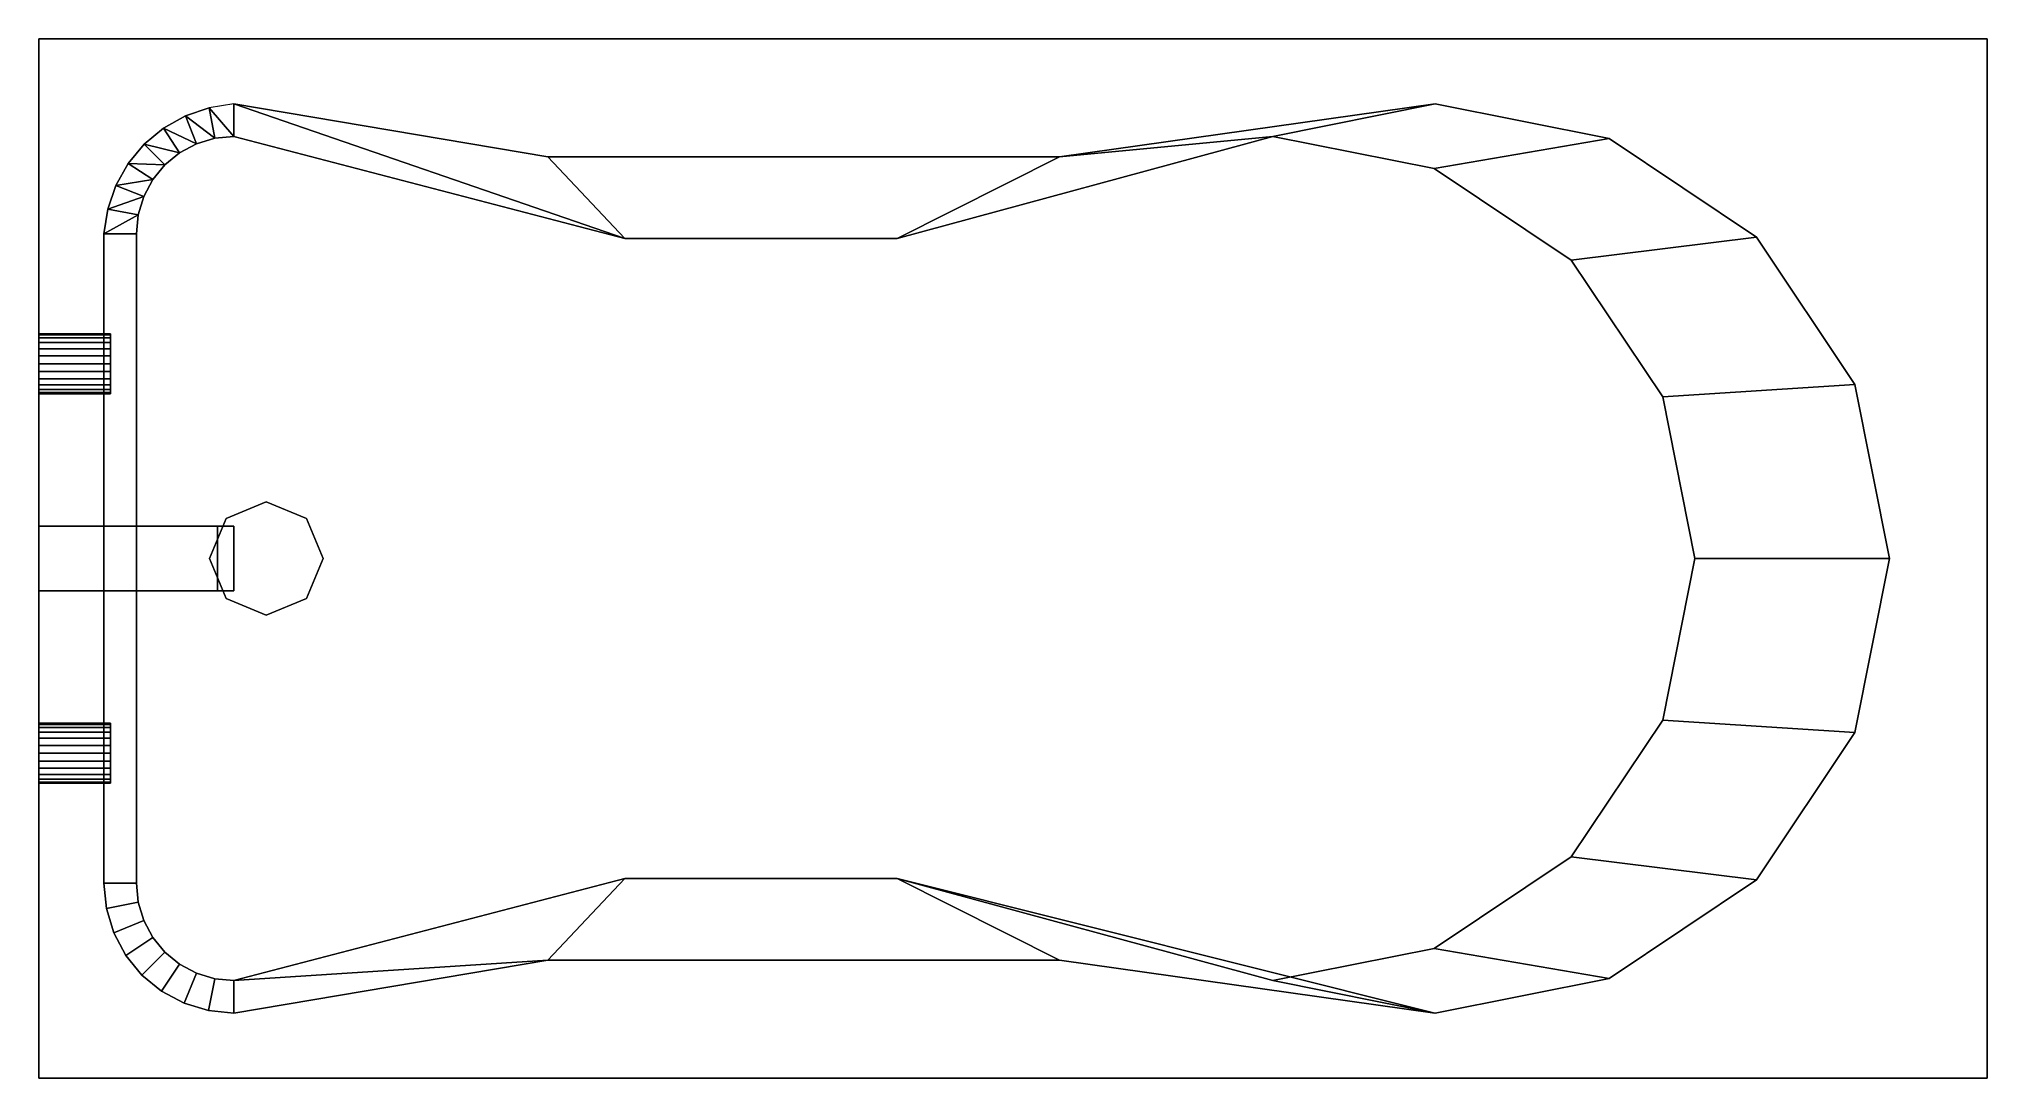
# Model space of a CAD drawing. Header units: inches. Extents: x 0 to 60, y -32 to 0.
import ezdxf

# ---------------------------------------------------------------- set-up
doc = ezdxf.new("R2010")
doc.units = ezdxf.units.IN
doc.header["$MEASUREMENT"] = 0

msp = doc.modelspace()

# ---------------------------------------------------------------- linework, layer by layer
at = {"color": 7, "linetype": 'Continuous', "lineweight": 0}
for points, invisible_edges in [([(2, -6, 17.62), (0, 0, 17.62), (0, -32, 17.62), (2, -26, 17.62)], 5), ([(0, 0, 17.62), (2, -6, 17.62), (2, -6, 17.62)], 13), ([(0, 0, 17.62), (2, -6, 17.62), (2.118, -5.238, 17.62)], 13), ([(0, 0, 17.62), (2.118, -5.238, 17.62), (2.118, -5.238, 17.62)], 13), ([(2.118, -5.238, 17.62), (2.371, -4.509, 17.62), (0, 0, 17.62)], 14), ([(0, 0, 17.62), (2.371, -4.509, 17.62), (2.371, -4.509, 17.62)], 13), ([(2.371, -4.509, 17.62), (2.751, -3.838, 17.62), (0, 0, 17.62)], 14), ([(2.751, -3.837, 17.62), (0, 0, 17.62), (2.751, -3.838, 17.62)], 3), ([(3.245, -3.245, 17.62), (0, 0, 17.62), (2.751, -3.837, 17.62)], 3), ([(3.245, -3.245, 17.62), (3.245, -3.245, 17.62), (3.838, -2.751, 17.62), (0, 0, 17.62)], 12), ([(3.838, -2.751, 17.62), (3.838, -2.751, 17.62), (4.509, -2.371, 17.62), (0, 0, 17.62)], 12), ([(4.509, -2.371, 17.62), (4.509, -2.371, 17.62), (5.238, -2.118, 17.62), (0, 0, 17.62)], 12), ([(0, 0, 17.62), (6, -2, 17.62), (42.999, 0, 17.62)], 3), ([(42.999, 0, 17.62), (60, 0, -0.003), (0, 0, -0.003), (0, 0, 17.62)], 1), ([(42.999, -2, 17.62), (42.999, 0, 17.62), (6, -2, 17.62), (31.435, -3.63, 17.62)], 7), ([(48.357, -3.066, 17.62), (60, 0, 17.62), (42.999, 0, 17.62), (42.999, -2, 17.62)], 5), ([(60, 0, -0.003), (42.999, 0, 17.62), (60, 0, 17.62)], 1), ([(60, 0, 17.62), (48.357, -3.066, 17.62), (52.898, -6.101, 17.62)], 13), ([(60, 0, 17.62), (52.898, -6.101, 17.62), (55.933, -10.643, 17.62)], 13), ([(60, 0, 17.62), (55.933, -10.643, 17.62), (56.999, -16, 17.62)], 13), ([(56.999, -16, 17.62), (60, -32, 17.62), (60, 0, 17.62)], 13), ([(6.002, -2.001, 17.62), (15.675, -3.631, 17.62), (31.435, -3.63, 17.62), (6, -2, 17.62)], 6), ([(6, -3, 2), (5.415, -3.058, 2), (5.763, -14.763, 2), (7, -14.25, 2)], 10), ([(7, -14.25, 2), (8.237, -14.763, 2), (18.047, -6.145, 2), (6, -3, 2)], 10), ([(26.434, -6.145, 2), (47.192, -6.808, 2), (42.975, -3.99, 2), (38, -3, 2)], 1), ([(5.415, -3.058, 2), (4.852, -3.228, 2), (3, -6, 2), (5.763, -14.763, 2)], 14), ([(4.852, -3.228, 2), (4.333, -3.506, 2), (3.058, -5.415, 2), (3, -6, 2)], 10), ([(4.333, -3.506, 2), (3.879, -3.879, 2), (3.228, -4.852, 2), (3.058, -5.415, 2)], 10), ([(3.506, -4.333, 2), (3.228, -4.852, 2), (3.879, -3.879, 2)], 2), ([(31.433, -3.631, 17.62), (31.435, -3.63, 17.62), (15.675, -3.631, 17.62)], 2), ([(3, -26, 2), (3.058, -26.585, 2), (5.25, -16, 2), (3, -6, 2)], 6), ([(3, -6, 2), (5.25, -16, 2), (5.763, -14.763, 2)], 13), ([(8.237, -14.763, 2), (8.75, -16, 2), (51, -16, 2), (18.047, -6.145, 2)], 14), ([(18.047, -6.145, 2), (50.01, -11.025, 2), (47.192, -6.808, 2), (26.434, -6.145, 2)], 5), ([(51, -16, 2), (50.01, -11.025, 2), (18.047, -6.145, 2)], 14), ([(0, -9.108, 23.862), (0, -9.076, 23.623), (0, -10.653, 24.277), (0, -10.462, 24.423)], 10), ([(0, -9.076, 23.623), (0, -9.108, 23.384), (0, -10.8, 24.085), (0, -10.653, 24.277)], 10), ([(0, -9.2, 24.085), (0, -9.108, 23.862), (0, -10.462, 24.423), (0, -10.239, 24.516)], 10), ([(0, -9.108, 23.384), (0, -9.2, 23.161), (0, -10.892, 23.862), (0, -10.8, 24.085)], 10), ([(0, -9.347, 24.277), (0, -9.2, 24.085), (0, -10.239, 24.516), (0, -10, 24.547)], 10), ([(0, -9.2, 23.161), (0, -9.347, 22.97), (0, -10.924, 23.623), (0, -10.892, 23.862)], 10), ([(0, -9.538, 24.423), (0, -9.347, 24.277), (0, -10, 24.547), (0, -9.761, 24.516)], 2), ([(0, -9.347, 22.97), (0, -9.538, 22.823), (0, -10.892, 23.384), (0, -10.924, 23.623)], 10), ([(0, -9.538, 22.823), (0, -9.761, 22.731), (0, -10.8, 23.161), (0, -10.892, 23.384)], 10), ([(2.203, -9.108, 23.384), (2.203, -9.076, 23.623), (2.203, -10.653, 22.97), (2.203, -10.462, 22.823)], 10), ([(2.203, -9.076, 23.623), (2.203, -9.108, 23.862), (2.203, -10.8, 23.161), (2.203, -10.653, 22.97)], 10), ([(2.203, -9.2, 23.161), (2.203, -9.108, 23.384), (2.203, -10.462, 22.823), (2.203, -10.239, 22.731)], 10), ([(2.203, -9.108, 23.862), (2.203, -9.2, 24.085), (2.203, -10.892, 23.384), (2.203, -10.8, 23.161)], 10), ([(2.203, -9.347, 22.97), (2.203, -9.2, 23.161), (2.203, -10.239, 22.731), (2.203, -10, 22.699)], 10), ([(2.203, -9.2, 24.085), (2.203, -9.347, 24.277), (2.203, -10.924, 23.623), (2.203, -10.892, 23.384)], 10), ([(2.203, -9.538, 22.823), (2.203, -9.347, 22.97), (2.203, -10, 22.699), (2.203, -9.761, 22.731)], 2), ([(2.203, -9.347, 24.277), (2.203, -9.538, 24.423), (2.203, -10.892, 23.862), (2.203, -10.924, 23.623)], 10), ([(2.203, -9.538, 24.423), (2.203, -9.761, 24.516), (2.203, -10.8, 24.085), (2.203, -10.892, 23.862)], 10), ([(0, -9.761, 22.731), (0, -10, 22.699), (0, -10.653, 22.97), (0, -10.8, 23.161)], 10), ([(0, -10, 22.699), (0, -10.239, 22.731), (0, -10.462, 22.823), (0, -10.653, 22.97)], 8), ([(2.203, -9.761, 24.516), (2.203, -10, 24.547), (2.203, -10.653, 24.277), (2.203, -10.8, 24.085)], 10), ([(2.203, -10, 24.547), (2.203, -10.239, 24.516), (2.203, -10.462, 24.423), (2.203, -10.653, 24.277)], 8), ([(7, -14.25, 2.25), (5.763, -14.763, 2.25), (7, -17.75, 2.25), (8.237, -17.237, 2.25)], 10), ([(8.237, -14.763, 2.25), (7, -14.25, 2.25), (8.237, -17.237, 2.25), (8.75, -16, 2.25)], 2), ([(5.503, -15, 22.165), (6, -15, 21.623), (0, -15, 20.623), (0, -15, 22.623)], 2), ([(6, -15, 20.623), (0, -15, 20.623), (6, -15, 21.623)], 2), ([(5.763, -14.763, 2.25), (5.25, -16, 2.25), (5.763, -17.237, 2.25), (7, -17.75, 2.25)], 8), ([(3.058, -26.585, 2), (3.228, -27.148, 2), (6, -29, 2), (5.25, -16, 2)], 14), ([(6, -29, 2), (5.763, -17.237, 2), (5.25, -16, 2)], 13), ([(18.047, -25.855, 2), (8.75, -16, 2), (8.237, -17.237, 2)], 13), ([(8.75, -16, 2), (18.047, -25.855, 2), (26.434, -25.855, 2)], 13), ([(47.192, -25.192, 2), (50.01, -20.975, 2), (8.75, -16, 2), (26.434, -25.855, 2)], 14), ([(51, -16, 2), (8.75, -16, 2), (50.01, -20.975, 2)], 3), ([(60, -32, 17.62), (56.999, -16, 17.62), (55.933, -21.357, 17.62)], 13), ([(0, -17, 22.623), (0, -17, 20.623), (6, -17, 21.623), (5.503, -17, 22.165)], 2), ([(6, -17, 20.623), (6, -17, 21.623), (0, -17, 20.623)], 2), ([(5.763, -17.237, 2), (6, -29, 2), (18.047, -25.855, 2), (7, -17.75, 2)], 5), ([(18.047, -25.855, 2), (8.237, -17.237, 2), (7, -17.75, 2)], 13), ([(0, -21.108, 23.862), (0, -21.076, 23.623), (0, -22.653, 22.97), (0, -22.8, 23.161)], 10), ([(0, -21.076, 23.623), (0, -21.108, 23.384), (0, -22.462, 22.823), (0, -22.653, 22.97)], 10), ([(0, -21.2, 24.085), (0, -21.108, 23.862), (0, -22.8, 23.161), (0, -22.892, 23.384)], 10), ([(0, -21.108, 23.384), (0, -21.2, 23.161), (0, -22.239, 22.731), (0, -22.462, 22.823)], 10), ([(0, -21.347, 24.277), (0, -21.2, 24.085), (0, -22.892, 23.384), (0, -22.924, 23.623)], 10), ([(0, -21.2, 23.161), (0, -21.347, 22.97), (0, -22, 22.699), (0, -22.239, 22.731)], 10), ([(0, -21.538, 24.423), (0, -21.347, 24.277), (0, -22.924, 23.623), (0, -22.892, 23.862)], 10), ([(0, -21.347, 22.97), (0, -21.538, 22.823), (0, -21.761, 22.731), (0, -22, 22.699)], 8), ([(0, -21.761, 24.516), (0, -21.538, 24.423), (0, -22.892, 23.862), (0, -22.8, 24.085)], 10), ([(2.203, -21.108, 23.384), (2.203, -21.076, 23.623), (2.203, -22.653, 24.277), (2.203, -22.8, 24.085)], 10), ([(2.203, -21.076, 23.623), (2.203, -21.108, 23.862), (2.203, -22.462, 24.423), (2.203, -22.653, 24.277)], 10), ([(2.203, -21.2, 23.161), (2.203, -21.108, 23.384), (2.203, -22.8, 24.085), (2.203, -22.892, 23.862)], 10), ([(2.203, -21.108, 23.862), (2.203, -21.2, 24.085), (2.203, -22.239, 24.516), (2.203, -22.462, 24.423)], 10), ([(2.203, -21.347, 22.97), (2.203, -21.2, 23.161), (2.203, -22.892, 23.862), (2.203, -22.924, 23.623)], 10), ([(2.203, -21.2, 24.085), (2.203, -21.347, 24.277), (2.203, -22, 24.547), (2.203, -22.239, 24.516)], 10), ([(2.203, -21.538, 22.823), (2.203, -21.347, 22.97), (2.203, -22.924, 23.623), (2.203, -22.892, 23.384)], 10), ([(2.203, -21.347, 24.277), (2.203, -21.538, 24.423), (2.203, -21.761, 24.516), (2.203, -22, 24.547)], 8), ([(2.203, -21.761, 22.731), (2.203, -21.538, 22.823), (2.203, -22.892, 23.384), (2.203, -22.8, 23.161)], 10), ([(55.933, -21.357, 17.62), (52.898, -25.899, 17.62), (60, -32, 17.62)], 14), ([(0, -22, 24.547), (0, -21.761, 24.516), (0, -22.8, 24.085), (0, -22.653, 24.277)], 10), ([(0, -22.239, 24.516), (0, -22, 24.547), (0, -22.653, 24.277), (0, -22.462, 24.423)], 2), ([(2.203, -22, 22.699), (2.203, -21.761, 22.731), (2.203, -22.8, 23.161), (2.203, -22.653, 22.97)], 10), ([(2.203, -22.239, 22.731), (2.203, -22, 22.699), (2.203, -22.653, 22.97), (2.203, -22.462, 22.823)], 2), ([(42.975, -28.01, 2), (47.192, -25.192, 2), (26.434, -25.855, 2), (38, -29, 2)], 2), ([(2.077, -26.78, 17.62), (2, -26, 17.62), (0, -32, 17.62)], 14), ([(48.357, -28.934, 17.62), (60, -32, 17.62), (52.898, -25.899, 17.62)], 3), ([(0, -32, 17.62), (2.305, -27.531, 17.62), (2.077, -26.78, 17.62)], 13), ([(0, -32, 17.62), (2.674, -28.222, 17.62), (2.305, -27.531, 17.62)], 13), ([(3.228, -27.148, 2), (3.506, -27.667, 2), (5.415, -28.942, 2), (6, -29, 2)], 10), ([(3.506, -27.667, 2), (3.879, -28.121, 2), (4.852, -28.772, 2), (5.415, -28.942, 2)], 10), ([(4.333, -28.494, 2), (4.852, -28.772, 2), (3.879, -28.121, 2)], 2), ([(0, -32, 17.62), (3.172, -28.828, 17.62), (2.674, -28.222, 17.62)], 13), ([(6, -30, 17.62), (42.997, -29.999, 17.62), (31.433, -28.369, 17.62), (15.673, -28.37, 17.62)], 5), ([(31.433, -28.369, 17.62), (15.675, -28.369, 17.62), (15.673, -28.37, 17.62)], 12), ([(0, -32, 17.62), (3.778, -29.326, 17.62), (3.172, -28.828, 17.62)], 13), ([(0, -32, 17.62), (4.469, -29.695, 17.62), (3.778, -29.326, 17.62)], 13), ([(42.999, -30, 17.62), (60, -32, 17.62), (48.357, -28.934, 17.62)], 3), ([(0, -32, 17.62), (5.22, -29.923, 17.62), (4.469, -29.695, 17.62)], 13), ([(0, -32, 17.62), (6, -30, 17.62), (5.22, -29.923, 17.62)], 13), ([(6, -30, 17.62), (0, -32, 17.62), (42.999, -30, 17.62), (42.997, -29.999, 17.62)], 11), ([(42.999, -30, 17.62), (0, -32, 17.62), (60, -32, 17.62)], 13)]:
    msp.add_3dface(points, dxfattribs=dict(at, invisible_edges=invisible_edges))
for points in [[(0, -32, -0.003), (0, -32, 17.62), (0, 0, 17.62), (0, 0, -0.003)], [(60, 0, -0.003), (60, -32, -0.003), (0, -32, -0.003), (0, 0, -0.003)], [(60, 0, -0.003), (60, 0, 17.62), (60, -32, 17.62), (60, -32, -0.003)], [(4.509, -2.371, 17.62), (3.838, -2.751, 17.62), (4.852, -3.228, 2)], [(5.238, -2.118, 17.62), (4.509, -2.371, 17.62), (5.415, -3.058, 2)], [(5.415, -3.058, 2), (4.509, -2.371, 17.62), (4.509, -2.371, 17.62), (4.852, -3.228, 2)], [(6, -2, 17.62), (5.238, -2.118, 17.62), (6, -3, 2)], [(6, -3, 2), (5.238, -2.118, 17.62), (5.238, -2.118, 17.62), (5.415, -3.058, 2)], [(18.047, -6.145, 2), (6.002, -2.001, 17.62), (6, -2, 17.62), (6, -3, 2)], [(15.675, -3.631, 17.62), (6.002, -2.001, 17.62), (18.047, -6.145, 2)], [(42.999, -2, 17.62), (31.435, -3.63, 17.62), (38, -3, 2)], [(42.975, -3.99, 2), (48.357, -3.066, 17.62), (42.999, -2, 17.62), (38, -3, 2)], [(3.838, -2.751, 17.62), (3.245, -3.245, 17.62), (4.333, -3.506, 2)], [(4.852, -3.228, 2), (3.838, -2.751, 17.62), (3.838, -2.751, 17.62), (4.333, -3.506, 2)], [(38, -3, 2), (31.435, -3.63, 17.62), (31.433, -3.631, 17.62), (26.434, -6.145, 2)], [(3.245, -3.245, 17.62), (2.751, -3.837, 17.62), (3.879, -3.879, 2)], [(4.333, -3.506, 2), (3.245, -3.245, 17.62), (3.245, -3.245, 17.62), (3.879, -3.879, 2)], [(47.192, -6.808, 2), (52.898, -6.101, 17.62), (48.357, -3.066, 17.62), (42.975, -3.99, 2)], [(2.751, -3.838, 17.62), (2.371, -4.509, 17.62), (3.506, -4.333, 2)], [(3.879, -3.879, 2), (2.751, -3.837, 17.62), (2.751, -3.838, 17.62), (3.506, -4.333, 2)], [(26.434, -6.145, 2), (31.433, -3.631, 17.62), (15.675, -3.631, 17.62), (18.047, -6.145, 2)], [(2.371, -4.509, 17.62), (2.118, -5.238, 17.62), (3.228, -4.852, 2)], [(3.506, -4.333, 2), (2.371, -4.509, 17.62), (2.371, -4.509, 17.62), (3.228, -4.852, 2)], [(2.118, -5.238, 17.62), (2, -6, 17.62), (3.058, -5.415, 2)], [(3.228, -4.852, 2), (2.118, -5.238, 17.62), (2.118, -5.238, 17.62), (3.058, -5.415, 2)], [(3.058, -5.415, 2), (2, -6, 17.62), (2, -6, 17.62), (3, -6, 2)], [(3, -6, 2), (2, -6, 17.62), (2, -26, 17.62), (3, -26, 2)], [(50.01, -11.025, 2), (55.933, -10.643, 17.62), (52.898, -6.101, 17.62), (47.192, -6.808, 2)], [(0, -9.076, 23.623), (2.203, -9.076, 23.623), (2.203, -9.108, 23.384), (0, -9.108, 23.384)], [(0, -9.108, 23.862), (2.203, -9.108, 23.862), (2.203, -9.076, 23.623), (0, -9.076, 23.623)], [(0, -9.108, 23.384), (2.203, -9.108, 23.384), (2.203, -9.2, 23.161), (0, -9.2, 23.161)], [(0, -9.2, 24.085), (2.203, -9.2, 24.085), (2.203, -9.108, 23.862), (0, -9.108, 23.862)], [(0, -9.2, 23.161), (2.203, -9.2, 23.161), (2.203, -9.347, 22.97), (0, -9.347, 22.97)], [(0, -9.347, 24.277), (2.203, -9.347, 24.277), (2.203, -9.2, 24.085), (0, -9.2, 24.085)], [(0, -9.347, 22.97), (2.203, -9.347, 22.97), (2.203, -9.538, 22.823), (0, -9.538, 22.823)], [(0, -9.538, 24.423), (2.203, -9.538, 24.423), (2.203, -9.347, 24.277), (0, -9.347, 24.277)], [(0, -9.538, 22.823), (2.203, -9.538, 22.823), (2.203, -9.761, 22.731), (0, -9.761, 22.731)], [(0, -9.761, 24.516), (2.203, -9.761, 24.516), (2.203, -9.538, 24.423), (0, -9.538, 24.423)], [(0, -9.761, 22.731), (2.203, -9.761, 22.731), (2.203, -10, 22.699), (0, -10, 22.699)], [(0, -10, 24.547), (2.203, -10, 24.547), (2.203, -9.761, 24.516), (0, -9.761, 24.516)], [(0, -10, 22.699), (2.203, -10, 22.699), (2.203, -10.239, 22.731), (0, -10.239, 22.731)], [(0, -10.239, 24.516), (2.203, -10.239, 24.516), (2.203, -10, 24.547), (0, -10, 24.547)], [(0, -10.239, 22.731), (2.203, -10.239, 22.731), (2.203, -10.462, 22.823), (0, -10.462, 22.823)], [(0, -10.462, 24.423), (2.203, -10.462, 24.423), (2.203, -10.239, 24.516), (0, -10.239, 24.516)], [(0, -10.462, 22.823), (2.203, -10.462, 22.823), (2.203, -10.653, 22.97), (0, -10.653, 22.97)], [(0, -10.653, 24.277), (2.203, -10.653, 24.277), (2.203, -10.462, 24.423), (0, -10.462, 24.423)], [(0, -10.653, 22.97), (2.203, -10.653, 22.97), (2.203, -10.8, 23.161), (0, -10.8, 23.161)], [(0, -10.8, 24.085), (2.203, -10.8, 24.085), (2.203, -10.653, 24.277), (0, -10.653, 24.277)], [(51, -16, 2), (56.999, -16, 17.62), (55.933, -10.643, 17.62), (50.01, -11.025, 2)], [(0, -10.8, 23.161), (2.203, -10.8, 23.161), (2.203, -10.892, 23.384), (0, -10.892, 23.384)], [(0, -10.892, 23.862), (2.203, -10.892, 23.862), (2.203, -10.8, 24.085), (0, -10.8, 24.085)], [(0, -10.892, 23.384), (2.203, -10.892, 23.384), (2.203, -10.924, 23.623), (0, -10.924, 23.623)], [(0, -10.924, 23.623), (2.203, -10.924, 23.623), (2.203, -10.892, 23.862), (0, -10.892, 23.862)], [(7, -14.25, 2.25), (7, -14.25, 2), (5.763, -14.763, 2), (5.763, -14.763, 2.25)], [(8.237, -14.763, 2.25), (8.237, -14.763, 2), (7, -14.25, 2), (7, -14.25, 2.25)], [(0, -17, 22.623), (0, -15, 22.623), (0, -15, 20.623), (0, -17, 20.623)], [(0, -17, 22.623), (5.503, -17, 22.165), (5.503, -15, 22.165), (0, -15, 22.623)], [(6, -17, 20.623), (0, -17, 20.623), (0, -15, 20.623), (6, -15, 20.623)], [(5.763, -14.763, 2.25), (5.763, -14.763, 2), (5.25, -16, 2), (5.25, -16, 2.25)], [(6, -17, 21.623), (6, -15, 21.623), (5.503, -15, 22.165), (5.503, -17, 22.165)], [(6, -15, 21.623), (6, -17, 21.623), (6, -17, 20.623), (6, -15, 20.623)], [(8.75, -16, 2.25), (8.75, -16, 2), (8.237, -14.763, 2), (8.237, -14.763, 2.25)], [(5.25, -16, 2.25), (5.25, -16, 2), (5.763, -17.237, 2), (5.763, -17.237, 2.25)], [(8.237, -17.237, 2.25), (8.237, -17.237, 2), (8.75, -16, 2), (8.75, -16, 2.25)], [(50.01, -20.975, 2), (55.933, -21.357, 17.62), (56.999, -16, 17.62), (51, -16, 2)], [(5.763, -17.237, 2.25), (5.763, -17.237, 2), (7, -17.75, 2), (7, -17.75, 2.25)], [(7, -17.75, 2.25), (7, -17.75, 2), (8.237, -17.237, 2), (8.237, -17.237, 2.25)], [(47.192, -25.192, 2), (52.898, -25.899, 17.62), (55.933, -21.357, 17.62), (50.01, -20.975, 2)], [(2.203, -21.108, 23.384), (0, -21.108, 23.384), (0, -21.076, 23.623), (2.203, -21.076, 23.623)], [(2.203, -21.076, 23.623), (0, -21.076, 23.623), (0, -21.108, 23.862), (2.203, -21.108, 23.862)], [(2.203, -21.2, 23.161), (0, -21.2, 23.161), (0, -21.108, 23.384), (2.203, -21.108, 23.384)], [(2.203, -21.108, 23.862), (0, -21.108, 23.862), (0, -21.2, 24.085), (2.203, -21.2, 24.085)], [(2.203, -21.347, 22.97), (0, -21.347, 22.97), (0, -21.2, 23.161), (2.203, -21.2, 23.161)], [(2.203, -21.2, 24.085), (0, -21.2, 24.085), (0, -21.347, 24.277), (2.203, -21.347, 24.277)], [(2.203, -21.538, 22.823), (0, -21.538, 22.823), (0, -21.347, 22.97), (2.203, -21.347, 22.97)], [(2.203, -21.347, 24.277), (0, -21.347, 24.277), (0, -21.538, 24.423), (2.203, -21.538, 24.423)], [(2.203, -21.761, 22.731), (0, -21.761, 22.731), (0, -21.538, 22.823), (2.203, -21.538, 22.823)], [(2.203, -21.538, 24.423), (0, -21.538, 24.423), (0, -21.761, 24.516), (2.203, -21.761, 24.516)], [(2.203, -22, 22.699), (0, -22, 22.699), (0, -21.761, 22.731), (2.203, -21.761, 22.731)], [(2.203, -21.761, 24.516), (0, -21.761, 24.516), (0, -22, 24.547), (2.203, -22, 24.547)], [(2.203, -22.239, 22.731), (0, -22.239, 22.731), (0, -22, 22.699), (2.203, -22, 22.699)], [(2.203, -22, 24.547), (0, -22, 24.547), (0, -22.239, 24.516), (2.203, -22.239, 24.516)], [(2.203, -22.462, 22.823), (0, -22.462, 22.823), (0, -22.239, 22.731), (2.203, -22.239, 22.731)], [(2.203, -22.239, 24.516), (0, -22.239, 24.516), (0, -22.462, 24.423), (2.203, -22.462, 24.423)], [(2.203, -22.653, 22.97), (0, -22.653, 22.97), (0, -22.462, 22.823), (2.203, -22.462, 22.823)], [(2.203, -22.462, 24.423), (0, -22.462, 24.423), (0, -22.653, 24.277), (2.203, -22.653, 24.277)], [(2.203, -22.8, 23.161), (0, -22.8, 23.161), (0, -22.653, 22.97), (2.203, -22.653, 22.97)], [(2.203, -22.653, 24.277), (0, -22.653, 24.277), (0, -22.8, 24.085), (2.203, -22.8, 24.085)], [(2.203, -22.892, 23.384), (0, -22.892, 23.384), (0, -22.8, 23.161), (2.203, -22.8, 23.161)], [(2.203, -22.8, 24.085), (0, -22.8, 24.085), (0, -22.892, 23.862), (2.203, -22.892, 23.862)], [(2.203, -22.924, 23.623), (0, -22.924, 23.623), (0, -22.892, 23.384), (2.203, -22.892, 23.384)], [(2.203, -22.892, 23.862), (0, -22.892, 23.862), (0, -22.924, 23.623), (2.203, -22.924, 23.623)], [(42.975, -28.01, 2), (48.357, -28.934, 17.62), (52.898, -25.899, 17.62), (47.192, -25.192, 2)], [(3, -26, 2), (2, -26, 17.62), (2.077, -26.78, 17.62), (3.058, -26.585, 2)], [(6, -29, 2), (15.673, -28.37, 17.62), (15.675, -28.369, 17.62), (18.047, -25.855, 2)], [(18.047, -25.855, 2), (15.675, -28.369, 17.62), (31.433, -28.369, 17.62), (26.434, -25.855, 2)], [(26.434, -25.855, 2), (42.997, -29.999, 17.62), (42.999, -30, 17.62), (38, -29, 2)], [(31.433, -28.369, 17.62), (42.997, -29.999, 17.62), (26.434, -25.855, 2)], [(3.058, -26.585, 2), (2.077, -26.78, 17.62), (2.305, -27.531, 17.62), (3.228, -27.148, 2)], [(3.228, -27.148, 2), (2.305, -27.531, 17.62), (2.674, -28.222, 17.62), (3.506, -27.667, 2)], [(3.506, -27.667, 2), (2.674, -28.222, 17.62), (3.172, -28.828, 17.62), (3.879, -28.121, 2)], [(3.879, -28.121, 2), (3.172, -28.828, 17.62), (3.778, -29.326, 17.62), (4.333, -28.494, 2)], [(38, -29, 2), (42.999, -30, 17.62), (48.357, -28.934, 17.62), (42.975, -28.01, 2)], [(4.333, -28.494, 2), (3.778, -29.326, 17.62), (4.469, -29.695, 17.62), (4.852, -28.772, 2)], [(4.852, -28.772, 2), (4.469, -29.695, 17.62), (5.22, -29.923, 17.62), (5.415, -28.942, 2)], [(6, -30, 17.62), (15.673, -28.37, 17.62), (6, -29, 2)], [(5.415, -28.942, 2), (5.22, -29.923, 17.62), (6, -30, 17.62), (6, -29, 2)], [(60, -32, -0.003), (60, -32, 17.62), (0, -32, 17.62), (0, -32, -0.003)]]:
    msp.add_3dface(points, dxfattribs=at)

doc.saveas('drawing.dxf')
